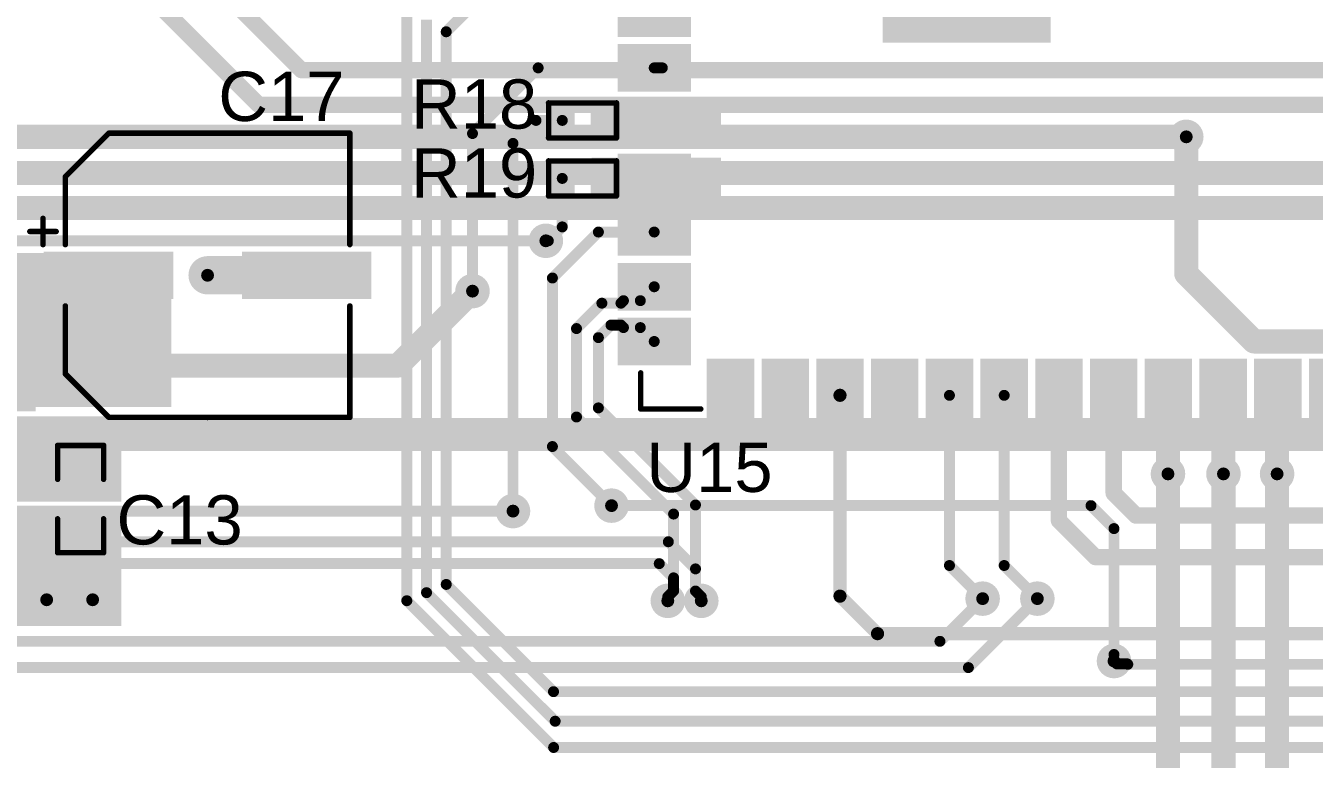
# Model space of a CAD drawing. Header units: millimetres. Extents: x -0.15 to 3.79, y -0.54 to 3.26.
# Drawn here: x 0.848 to 2.025, y 1.932 to 2.603 of the extents above; entities that cross this region are included whole.
import ezdxf

# ---------------------------------------------------------------- set-up
doc = ezdxf.new("R2010")
doc.units = ezdxf.units.MM
doc.header["$MEASUREMENT"] = 0
for name, color, linetype in [('BottomLayer', 5, 'Continuous'), ('BottomSolder', 6, 'Continuous'), ('TopLayer', 1, 'Continuous'), ('TopOverlay', 2, 'Continuous'), ('TopPaste', 8, 'Continuous'), ('TopSolder', 216, 'Continuous'), ('ViaHoleLayer', 16, 'Continuous')]:
    doc.layers.add(name, color=color, linetype=linetype)
doc.styles.add('Arial', font='', dxfattribs={"height": 0.2})
doc.styles.get('Arial').set_extended_font_data('Arial')

# ---------------------------------------------------------------- blocks, each defined once
blk = doc.blocks.new('UCD1A101MCL1GS_8')
at = {"layer": 'TopLayer'}
for points in [[(-0.1457, 0.0177), (-0.0354, 0.0177), (-0.0354, -0.0177), (-0.1457, -0.0177)], [(0.0354, 0.0177), (0.1457, 0.0177), (0.1457, -0.0177), (0.0354, -0.0177)]]:
    blk.add_hatch(color=1, dxfattribs=at).paths.add_polyline_path(points)
at = {"layer": 'TopPaste'}
for points in [[(-0.1457, 0.0177), (-0.0354, 0.0177), (-0.0354, -0.0177), (-0.1457, -0.0177)], [(0.0354, 0.0177), (0.1457, 0.0177), (0.1457, -0.0177), (0.0354, -0.0177)]]:
    blk.add_hatch(color=8, dxfattribs=at).paths.add_polyline_path(points)
at = {"layer": 'TopSolder'}
for points in [[(-0.1497, 0.0217), (-0.0314, 0.0217), (-0.0314, -0.0217), (-0.1497, -0.0217)], [(0.0314, 0.0217), (0.1497, 0.0217), (0.1497, -0.0217), (0.0314, -0.0217)]]:
    blk.add_hatch(color=216, dxfattribs=at).paths.add_polyline_path(points)
at = {"layer": 'TopOverlay', "const_width": 0.005}
for points in [[(-0.1299, 0.0901), (-0.0901, 0.1299)], [(-0.0901, 0.1299), (0, 0.1299)], [(0, 0.1299), (0.1299, 0.1299)], [(0.1299, 0.028), (0.1299, 0.1299)], [(-0.1299, 0.028), (-0.1299, 0.0901)], [(-0.1504, 0.028), (-0.1504, 0.052)], [(-0.1624, 0.04), (-0.1384, 0.04)], [(-0.1299, -0.0901), (-0.1299, -0.028)], [(0.1299, -0.1299), (0.1299, -0.028)], [(-0.1299, -0.0901), (-0.0901, -0.1299)], [(-0.0901, -0.1299), (0, -0.1299)], [(0, -0.1299), (0.1299, -0.1299)]]:
    blk.add_lwpolyline(points, dxfattribs=at)
at = {"layer": 'TopOverlay', "const_width": 0.0025}
for points in [[(-0.0913, 0.1299, 1), (-0.0888, 0.1299, 1)], [(-0.0913, 0.1299, 1), (-0.0888, 0.1299, 1)], [(-0.0013, 0.1299, 1), (0.0013, 0.1299, 1)], [(-0.0013, 0.1299, 1), (0.0013, 0.1299, 1)], [(0.1287, 0.1299, 1), (0.1312, 0.1299, 1)], [(0.1287, 0.1299, 1), (0.1312, 0.1299, 1)], [(-0.1312, 0.0901, 1), (-0.1287, 0.0901, 1)], [(-0.1312, 0.0901, 1), (-0.1287, 0.0901, 1)], [(-0.1516, 0.052, 1), (-0.1491, 0.052, 1)], [(-0.1636, 0.04, 1), (-0.1611, 0.04, 1)], [(-0.1396, 0.04, 1), (-0.1371, 0.04, 1)], [(-0.1516, 0.028, 1), (-0.1491, 0.028, 1)], [(-0.1312, 0.028, 1), (-0.1287, 0.028, 1)], [(0.1287, 0.028, 1), (0.1312, 0.028, 1)], [(-0.1312, -0.028, 1), (-0.1287, -0.028, 1)], [(0.1287, -0.028, 1), (0.1312, -0.028, 1)], [(-0.1312, -0.0901, 1), (-0.1287, -0.0901, 1)], [(-0.1312, -0.0901, 1), (-0.1287, -0.0901, 1)], [(-0.0913, -0.1299, 1), (-0.0888, -0.1299, 1)], [(-0.0913, -0.1299, 1), (-0.0888, -0.1299, 1)], [(-0.0013, -0.1299, 1), (0.0013, -0.1299, 1)], [(-0.0013, -0.1299, 1), (0.0013, -0.1299, 1)], [(0.1287, -0.1299, 1), (0.1312, -0.1299, 1)], [(0.1287, -0.1299, 1), (0.1312, -0.1299, 1)]]:
    blk.add_lwpolyline(points, format="xyb", close=True, dxfattribs=at)
blk = doc.blocks.new('C___0603_30')
at = {"layer": 'TopLayer'}
for points in [[(-0.015, 0.0175), (-0.015, -0.0175), (-0.045, -0.0175), (-0.045, 0.0175)], [(0.045, 0.0175), (0.045, -0.0175), (0.015, -0.0175), (0.015, 0.0175)]]:
    blk.add_hatch(color=1, dxfattribs=at).paths.add_polyline_path(points)
at = {"layer": 'TopPaste'}
for points in [[(-0.015, 0.0175), (-0.015, -0.0175), (-0.045, -0.0175), (-0.045, 0.0175)], [(0.045, 0.0175), (0.045, -0.0175), (0.015, -0.0175), (0.015, 0.0175)]]:
    blk.add_hatch(color=8, dxfattribs=at).paths.add_polyline_path(points)
at = {"layer": 'TopSolder'}
for points in [[(-0.0126, 0.0199), (-0.0126, -0.0199), (-0.0474, -0.0199), (-0.0474, 0.0199)], [(0.0474, 0.0199), (0.0474, -0.0199), (0.0126, -0.0199), (0.0126, 0.0199)]]:
    blk.add_hatch(color=216, dxfattribs=at).paths.add_polyline_path(points)
at = {"layer": 'TopOverlay', "const_width": 0.005}
for points in [[(-0.018, 0.021), (-0.049, 0.021)], [(-0.049, -0.021), (-0.049, 0.021)], [(0.049, 0.021), (0.018, 0.021)], [(0.049, -0.021), (0.049, 0.021)], [(-0.018, -0.021), (-0.049, -0.021)], [(0.049, -0.021), (0.018, -0.021)]]:
    blk.add_lwpolyline(points, dxfattribs=at)
at = {"layer": 'TopOverlay', "const_width": 0.0025}
for points in [[(-0.0503, 0.021, 1), (-0.0478, 0.021, 1)], [(-0.0503, 0.021, 1), (-0.0478, 0.021, 1)], [(-0.0192, 0.021, 1), (-0.0168, 0.021, 1)], [(0.0168, 0.021, 1), (0.0192, 0.021, 1)], [(0.0478, 0.021, 1), (0.0503, 0.021, 1)], [(0.0478, 0.021, 1), (0.0503, 0.021, 1)], [(-0.0503, -0.021, 1), (-0.0478, -0.021, 1)], [(-0.0503, -0.021, 1), (-0.0478, -0.021, 1)], [(-0.0192, -0.021, 1), (-0.0168, -0.021, 1)], [(0.0168, -0.021, 1), (0.0192, -0.021, 1)], [(0.0478, -0.021, 1), (0.0503, -0.021, 1)], [(0.0478, -0.021, 1), (0.0503, -0.021, 1)]]:
    blk.add_lwpolyline(points, format="xyb", close=True, dxfattribs=at)
blk = doc.blocks.new('41_SMD_M______37')
at = {"layer": 'TopLayer'}
for points in [[(-0.1319, 0.1224), (0.0138, 0.1224), (0.0138, -0.0232), (-0.1319, -0.0232)], [(-0.374, 0.0173), (-0.315, 0.0173), (-0.315, -0.0181), (-0.374, -0.0181)], [(-0.374, -0.0327), (-0.315, -0.0327), (-0.315, -0.0681), (-0.374, -0.0681)], [(-0.374, -0.0827), (-0.315, -0.0827), (-0.315, -0.1181), (-0.374, -0.1181)], [(-0.374, -0.1327), (-0.315, -0.1327), (-0.315, -0.1681), (-0.374, -0.1681)], [(-0.374, -0.1827), (-0.315, -0.1827), (-0.315, -0.2181), (-0.374, -0.2181)], [(-0.374, -0.2327), (-0.315, -0.2327), (-0.315, -0.2681), (-0.374, -0.2681)], [(-0.374, -0.2827), (-0.315, -0.2827), (-0.315, -0.3181), (-0.374, -0.3181)], [(-0.2925, -0.3791), (-0.2925, -0.3201), (-0.2571, -0.3201), (-0.2571, -0.3791)], [(-0.2425, -0.3791), (-0.2425, -0.3201), (-0.2071, -0.3201), (-0.2071, -0.3791)], [(-0.1925, -0.3791), (-0.1925, -0.3201), (-0.1571, -0.3201), (-0.1571, -0.3791)], [(-0.1425, -0.3791), (-0.1425, -0.3201), (-0.1071, -0.3201), (-0.1071, -0.3791)], [(-0.0925, -0.3791), (-0.0925, -0.3201), (-0.0571, -0.3201), (-0.0571, -0.3791)], [(-0.0425, -0.3791), (-0.0425, -0.3201), (-0.0071, -0.3201), (-0.0071, -0.3791)], [(0.0075, -0.3791), (0.0075, -0.3201), (0.0429, -0.3201), (0.0429, -0.3791)], [(0.0575, -0.3791), (0.0575, -0.3201), (0.0929, -0.3201), (0.0929, -0.3791)], [(0.1075, -0.3791), (0.1075, -0.3201), (0.1429, -0.3201), (0.1429, -0.3791)], [(0.1575, -0.3791), (0.1575, -0.3201), (0.1929, -0.3201), (0.1929, -0.3791)], [(0.2075, -0.3791), (0.2075, -0.3201), (0.2429, -0.3201), (0.2429, -0.3791)], [(0.2575, -0.3791), (0.2575, -0.3201), (0.2929, -0.3201), (0.2929, -0.3791)]]:
    blk.add_hatch(color=1, dxfattribs=at).paths.add_polyline_path(points)
at = {"layer": 'TopPaste'}
for points in [[(-0.1319, 0.1224), (0.0138, 0.1224), (0.0138, -0.0232), (-0.1319, -0.0232)], [(-0.374, 0.0173), (-0.315, 0.0173), (-0.315, -0.0181), (-0.374, -0.0181)], [(-0.374, -0.0327), (-0.315, -0.0327), (-0.315, -0.0681), (-0.374, -0.0681)], [(-0.374, -0.0827), (-0.315, -0.0827), (-0.315, -0.1181), (-0.374, -0.1181)], [(-0.374, -0.1327), (-0.315, -0.1327), (-0.315, -0.1681), (-0.374, -0.1681)], [(-0.374, -0.1827), (-0.315, -0.1827), (-0.315, -0.2181), (-0.374, -0.2181)], [(-0.374, -0.2327), (-0.315, -0.2327), (-0.315, -0.2681), (-0.374, -0.2681)], [(-0.374, -0.2827), (-0.315, -0.2827), (-0.315, -0.3181), (-0.374, -0.3181)], [(-0.2925, -0.3791), (-0.2925, -0.3201), (-0.2571, -0.3201), (-0.2571, -0.3791)], [(-0.2425, -0.3791), (-0.2425, -0.3201), (-0.2071, -0.3201), (-0.2071, -0.3791)], [(-0.1925, -0.3791), (-0.1925, -0.3201), (-0.1571, -0.3201), (-0.1571, -0.3791)], [(-0.1425, -0.3791), (-0.1425, -0.3201), (-0.1071, -0.3201), (-0.1071, -0.3791)], [(-0.0925, -0.3791), (-0.0925, -0.3201), (-0.0571, -0.3201), (-0.0571, -0.3791)], [(-0.0425, -0.3791), (-0.0425, -0.3201), (-0.0071, -0.3201), (-0.0071, -0.3791)], [(0.0075, -0.3791), (0.0075, -0.3201), (0.0429, -0.3201), (0.0429, -0.3791)], [(0.0575, -0.3791), (0.0575, -0.3201), (0.0929, -0.3201), (0.0929, -0.3791)], [(0.1075, -0.3791), (0.1075, -0.3201), (0.1429, -0.3201), (0.1429, -0.3791)], [(0.1575, -0.3791), (0.1575, -0.3201), (0.1929, -0.3201), (0.1929, -0.3791)], [(0.2075, -0.3791), (0.2075, -0.3201), (0.2429, -0.3201), (0.2429, -0.3791)], [(0.2575, -0.3791), (0.2575, -0.3201), (0.2929, -0.3201), (0.2929, -0.3791)]]:
    blk.add_hatch(color=8, dxfattribs=at).paths.add_polyline_path(points)
at = {"layer": 'TopSolder'}
for points in [[(-0.1359, 0.1264), (0.0178, 0.1264), (0.0178, -0.0272), (-0.1359, -0.0272)], [(-0.378, 0.0213), (-0.311, 0.0213), (-0.311, -0.0221), (-0.378, -0.0221)], [(-0.378, -0.0287), (-0.311, -0.0287), (-0.311, -0.0721), (-0.378, -0.0721)], [(-0.378, -0.0787), (-0.311, -0.0787), (-0.311, -0.1221), (-0.378, -0.1221)], [(-0.378, -0.1287), (-0.311, -0.1287), (-0.311, -0.1721), (-0.378, -0.1721)], [(-0.378, -0.1787), (-0.311, -0.1787), (-0.311, -0.2221), (-0.378, -0.2221)], [(-0.378, -0.2287), (-0.311, -0.2287), (-0.311, -0.2721), (-0.378, -0.2721)], [(-0.378, -0.2787), (-0.311, -0.2787), (-0.311, -0.3221), (-0.378, -0.3221)], [(-0.2965, -0.3831), (-0.2965, -0.3161), (-0.2531, -0.3161), (-0.2531, -0.3831)], [(-0.2465, -0.3831), (-0.2465, -0.3161), (-0.2031, -0.3161), (-0.2031, -0.3831)], [(-0.1965, -0.3831), (-0.1965, -0.3161), (-0.1531, -0.3161), (-0.1531, -0.3831)], [(-0.1465, -0.3831), (-0.1465, -0.3161), (-0.1031, -0.3161), (-0.1031, -0.3831)], [(-0.0965, -0.3831), (-0.0965, -0.3161), (-0.0531, -0.3161), (-0.0531, -0.3831)], [(-0.0465, -0.3831), (-0.0465, -0.3161), (-0.0031, -0.3161), (-0.0031, -0.3831)], [(0.0035, -0.3831), (0.0035, -0.3161), (0.0469, -0.3161), (0.0469, -0.3831)], [(0.0535, -0.3831), (0.0535, -0.3161), (0.0969, -0.3161), (0.0969, -0.3831)], [(0.1035, -0.3831), (0.1035, -0.3161), (0.1469, -0.3161), (0.1469, -0.3831)], [(0.1535, -0.3831), (0.1535, -0.3161), (0.1969, -0.3161), (0.1969, -0.3831)], [(0.2035, -0.3831), (0.2035, -0.3161), (0.2469, -0.3161), (0.2469, -0.3831)], [(0.2535, -0.3831), (0.2535, -0.3161), (0.2969, -0.3161), (0.2969, -0.3831)]]:
    blk.add_hatch(color=216, dxfattribs=at).paths.add_polyline_path(points)
at = {"layer": 'TopOverlay', "const_width": 0.005}
for points in [[(-0.3568, -0.3611), (-0.3568, -0.3291)], [(-0.3568, -0.3621), (-0.3019, -0.3621)]]:
    blk.add_lwpolyline(points, dxfattribs=at)
at = {"layer": 'TopOverlay', "const_width": 0.0025}
for points in [[(-0.3581, -0.3291, 1), (-0.3556, -0.3291, 1)], [(-0.3581, -0.3611, 1), (-0.3556, -0.3611, 1)], [(-0.3581, -0.3621, 1), (-0.3556, -0.3621, 1)], [(-0.3032, -0.3621, 1), (-0.3007, -0.3621, 1)]]:
    blk.add_lwpolyline(points, format="xyb", close=True, dxfattribs=at)
blk = doc.blocks.new('SOT_89_3_56')
at = {"layer": 'TopLayer'}
for points in [[(-0.0381, 0.1042), (0.0381, 0.1042), (0.0381, -0.0151), (-0.0381, -0.0151)], [(-0.0705, -0.0105), (-0.0476, -0.0105), (-0.0476, -0.0786), (-0.0705, -0.0786)], [(-0.0114, -0.0105), (0.0114, -0.0105), (0.0114, -0.0786), (-0.0114, -0.0786)], [(0.0476, -0.0105), (0.0705, -0.0105), (0.0705, -0.0786), (0.0476, -0.0786)]]:
    blk.add_hatch(color=1, dxfattribs=at).paths.add_polyline_path(points)
at = {"layer": 'TopPaste'}
for points in [[(-0.0381, 0.1042), (0.0381, 0.1042), (0.0381, -0.0151), (-0.0381, -0.0151)], [(-0.0705, -0.0105), (-0.0476, -0.0105), (-0.0476, -0.0786), (-0.0705, -0.0786)], [(-0.0114, -0.0105), (0.0114, -0.0105), (0.0114, -0.0786), (-0.0114, -0.0786)], [(0.0476, -0.0105), (0.0705, -0.0105), (0.0705, -0.0786), (0.0476, -0.0786)]]:
    blk.add_hatch(color=8, dxfattribs=at).paths.add_polyline_path(points)
at = {"layer": 'TopSolder'}
for points in [[(-0.0421, 0.1082), (0.0421, 0.1082), (0.0421, -0.0191), (-0.0421, -0.0191)], [(-0.0745, -0.0065), (-0.0436, -0.0065), (-0.0436, -0.0826), (-0.0745, -0.0826)], [(-0.0154, -0.0065), (0.0154, -0.0065), (0.0154, -0.0826), (-0.0154, -0.0826)], [(0.0436, -0.0065), (0.0745, -0.0065), (0.0745, -0.0826), (0.0436, -0.0826)]]:
    blk.add_hatch(color=216, dxfattribs=at).paths.add_polyline_path(points)
at = {"layer": 'TopOverlay', "const_width": 0.005}
for points in [[(-0.091, 0.068), (-0.091, -0.035)], [(-0.091, 0.068), (-0.044, 0.068)], [(0.044, 0.068), (0.091, 0.068)], [(0.091, 0.068), (0.091, -0.035)], [(-0.082, -0.04), (-0.082, -0.05)], [(-0.082, -0.04), (-0.077, -0.045)], [(-0.077, -0.045), (-0.082, -0.05)]]:
    blk.add_lwpolyline(points, dxfattribs=at)
at = {"layer": 'TopOverlay', "const_width": 0.0025}
for points in [[(-0.0923, 0.068, 1), (-0.0898, 0.068, 1)], [(-0.0923, 0.068, 1), (-0.0898, 0.068, 1)], [(-0.0453, 0.068, 1), (-0.0428, 0.068, 1)], [(0.0428, 0.068, 1), (0.0453, 0.068, 1)], [(0.0898, 0.068, 1), (0.0923, 0.068, 1)], [(0.0898, 0.068, 1), (0.0923, 0.068, 1)], [(-0.0923, -0.035, 1), (-0.0898, -0.035, 1)], [(0.0898, -0.035, 1), (0.0923, -0.035, 1)], [(-0.0833, -0.04, 1), (-0.0808, -0.04, 1)], [(-0.0833, -0.04, 1), (-0.0808, -0.04, 1)], [(-0.0783, -0.045, 1), (-0.0758, -0.045, 1)], [(-0.0783, -0.045, 1), (-0.0758, -0.045, 1)], [(-0.0833, -0.05, 1), (-0.0808, -0.05, 1)], [(-0.0833, -0.05, 1), (-0.0808, -0.05, 1)]]:
    blk.add_lwpolyline(points, format="xyb", close=True, dxfattribs=at)
blk = doc.blocks.new('R___0402_78')
at = {"layer": 'TopLayer'}
for points in [[(-0.0275, -0.0125), (-0.0275, 0.0125), (-0.0095, 0.0125), (-0.0095, -0.0125)], [(0.0095, -0.0125), (0.0095, 0.0125), (0.0275, 0.0125), (0.0275, -0.0125)]]:
    blk.add_hatch(color=1, dxfattribs=at).paths.add_polyline_path(points)
at = {"layer": 'TopPaste'}
for points in [[(-0.0275, -0.0125), (-0.0275, 0.0125), (-0.0095, 0.0125), (-0.0095, -0.0125)], [(0.0095, -0.0125), (0.0095, 0.0125), (0.0275, 0.0125), (0.0275, -0.0125)]]:
    blk.add_hatch(color=8, dxfattribs=at).paths.add_polyline_path(points)
at = {"layer": 'TopSolder'}
for points in [[(-0.0297, -0.0147), (-0.0297, 0.0147), (-0.0073, 0.0147), (-0.0073, -0.0147)], [(0.0073, -0.0147), (0.0073, 0.0147), (0.0297, 0.0147), (0.0297, -0.0147)]]:
    blk.add_hatch(color=216, dxfattribs=at).paths.add_polyline_path(points)
at = {"layer": 'TopOverlay'}
for points, const_width in [([(-0.031, 0.016), (-0.031, -0.016)], 0.005), ([(0.031, 0.016), (-0.031, 0.016)], 0.005), ([(0.031, 0.016), (0.031, -0.016)], 0.005), ([(0.031, -0.016), (-0.031, -0.016)], 0.005), ([(0.032, -0.017), (-0.032, -0.017)], 0.000127)]:
    blk.add_lwpolyline(points, dxfattribs=dict(at, const_width=const_width))
for points, const_width in [([(-0.0323, 0.016, 1), (-0.0297, 0.016, 1)], 0.0025), ([(-0.0323, 0.016, 1), (-0.0297, 0.016, 1)], 0.0025), ([(0.0297, 0.016, 1), (0.0323, 0.016, 1)], 0.0025), ([(0.0297, 0.016, 1), (0.0323, 0.016, 1)], 0.0025), ([(-0.0323, -0.016, 1), (-0.0297, -0.016, 1)], 0.0025), ([(-0.0323, -0.016, 1), (-0.0297, -0.016, 1)], 0.0025), ([(-0.032, -0.017, 1), (-0.032, -0.017, 1)], 0.0000635), ([(0.0297, -0.016, 1), (0.0323, -0.016, 1)], 0.0025), ([(0.0297, -0.016, 1), (0.0323, -0.016, 1)], 0.0025), ([(0.032, -0.017, 1), (0.032, -0.017, 1)], 0.0000635)]:
    blk.add_lwpolyline(points, format="xyb", close=True, dxfattribs=dict(at, const_width=const_width))
blk = doc.blocks.new('R___0402_79')
at = {"layer": 'TopLayer'}
for points in [[(-0.0275, -0.0125), (-0.0275, 0.0125), (-0.0095, 0.0125), (-0.0095, -0.0125)], [(0.0095, -0.0125), (0.0095, 0.0125), (0.0275, 0.0125), (0.0275, -0.0125)]]:
    blk.add_hatch(color=1, dxfattribs=at).paths.add_polyline_path(points)
at = {"layer": 'TopPaste'}
for points in [[(-0.0275, -0.0125), (-0.0275, 0.0125), (-0.0095, 0.0125), (-0.0095, -0.0125)], [(0.0095, -0.0125), (0.0095, 0.0125), (0.0275, 0.0125), (0.0275, -0.0125)]]:
    blk.add_hatch(color=8, dxfattribs=at).paths.add_polyline_path(points)
at = {"layer": 'TopSolder'}
for points in [[(-0.0297, -0.0147), (-0.0297, 0.0147), (-0.0073, 0.0147), (-0.0073, -0.0147)], [(0.0073, -0.0147), (0.0073, 0.0147), (0.0297, 0.0147), (0.0297, -0.0147)]]:
    blk.add_hatch(color=216, dxfattribs=at).paths.add_polyline_path(points)
at = {"layer": 'TopOverlay'}
for points, const_width in [([(-0.031, 0.016), (-0.031, -0.016)], 0.005), ([(0.031, 0.016), (-0.031, 0.016)], 0.005), ([(0.031, 0.016), (0.031, -0.016)], 0.005), ([(0.031, -0.016), (-0.031, -0.016)], 0.005), ([(0.032, -0.017), (-0.032, -0.017)], 0.000127)]:
    blk.add_lwpolyline(points, dxfattribs=dict(at, const_width=const_width))
for points, const_width in [([(-0.0323, 0.016, 1), (-0.0297, 0.016, 1)], 0.0025), ([(-0.0323, 0.016, 1), (-0.0297, 0.016, 1)], 0.0025), ([(0.0297, 0.016, 1), (0.0323, 0.016, 1)], 0.0025), ([(0.0297, 0.016, 1), (0.0323, 0.016, 1)], 0.0025), ([(-0.0323, -0.016, 1), (-0.0297, -0.016, 1)], 0.0025), ([(-0.0323, -0.016, 1), (-0.0297, -0.016, 1)], 0.0025), ([(-0.032, -0.017, 1), (-0.032, -0.017, 1)], 0.0000635), ([(0.0297, -0.016, 1), (0.0323, -0.016, 1)], 0.0025), ([(0.0297, -0.016, 1), (0.0323, -0.016, 1)], 0.0025), ([(0.032, -0.017, 1), (0.032, -0.017, 1)], 0.0000635)]:
    blk.add_lwpolyline(points, format="xyb", close=True, dxfattribs=dict(at, const_width=const_width))

msp = doc.modelspace()

# ---------------------------------------------------------------- hatches: boundary and pattern name
at = {"layer": 'BottomLayer'}
h = msp.add_hatch(color=5, dxfattribs=at)
edge = h.paths.add_edge_path()
edge.add_arc((1.908, 2.501), 0.0118, 0, 360)
h = msp.add_hatch(color=5, dxfattribs=at)
edge = h.paths.add_edge_path()
edge.add_arc((1.323, 2.406), 0.0118, 0, 360)
h = msp.add_hatch(color=5, dxfattribs=at)
edge = h.paths.add_edge_path()
edge.add_arc((1.014, 2.3745), 0.0118, 0, 360)
h = msp.add_hatch(color=5, dxfattribs=at)
edge = h.paths.add_edge_path()
edge.add_arc((1.256, 2.36), 0.0118, 0, 360)
h = msp.add_hatch(color=5, dxfattribs=at)
edge = h.paths.add_edge_path()
edge.add_arc((1.8913, 2.193), 0.0118, 0, 360)
h = msp.add_hatch(color=5, dxfattribs=at)
edge = h.paths.add_edge_path()
edge.add_arc((1.942, 2.193), 0.0118, 0, 360)
h = msp.add_hatch(color=5, dxfattribs=at)
edge = h.paths.add_edge_path()
edge.add_arc((1.991, 2.193), 0.0118, 0, 360)
h = msp.add_hatch(color=5, dxfattribs=at)
edge = h.paths.add_edge_path()
edge.add_arc((1.293, 2.159), 0.0118, 0, 360)
h = msp.add_hatch(color=5, dxfattribs=at)
edge = h.paths.add_edge_path()
edge.add_arc((1.383, 2.164), 0.0118, 0, 360)
h = msp.add_hatch(color=5, dxfattribs=at)
edge = h.paths.add_edge_path()
edge.add_arc((0.867, 2.078), 0.0118, 0, 360)
h = msp.add_hatch(color=5, dxfattribs=at)
edge = h.paths.add_edge_path()
edge.add_arc((0.909, 2.078), 0.0118, 0, 360)
h = msp.add_hatch(color=5, dxfattribs=at)
edge = h.paths.add_edge_path()
edge.add_arc((1.4344, 2.077), 0.0118, 0, 360)
h = msp.add_hatch(color=5, dxfattribs=at)
edge = h.paths.add_edge_path()
edge.add_arc((1.465, 2.077), 0.0118, 0, 360)
h = msp.add_hatch(color=5, dxfattribs=at)
edge = h.paths.add_edge_path()
edge.add_arc((1.722, 2.079), 0.0118, 0, 360)
h = msp.add_hatch(color=5, dxfattribs=at)
edge = h.paths.add_edge_path()
edge.add_arc((1.772, 2.079), 0.0118, 0, 360)
h = msp.add_hatch(color=5, dxfattribs=at)
edge = h.paths.add_edge_path()
edge.add_arc((1.842, 2.022), 0.0118, 0, 360)
at = {"layer": 'BottomSolder'}
h = msp.add_hatch(color=6, dxfattribs=at)
edge = h.paths.add_edge_path()
edge.add_arc((1.908, 2.501), 0.0158, 0, 360)
h = msp.add_hatch(color=6, dxfattribs=at)
edge = h.paths.add_edge_path()
edge.add_arc((1.323, 2.406), 0.0158, 0, 360)
h = msp.add_hatch(color=6, dxfattribs=at)
edge = h.paths.add_edge_path()
edge.add_arc((1.014, 2.3745), 0.0158, 0, 360)
h = msp.add_hatch(color=6, dxfattribs=at)
edge = h.paths.add_edge_path()
edge.add_arc((1.256, 2.36), 0.0158, 0, 360)
h = msp.add_hatch(color=6, dxfattribs=at)
edge = h.paths.add_edge_path()
edge.add_arc((1.8913, 2.193), 0.0158, 0, 360)
h = msp.add_hatch(color=6, dxfattribs=at)
edge = h.paths.add_edge_path()
edge.add_arc((1.942, 2.193), 0.0158, 0, 360)
h = msp.add_hatch(color=6, dxfattribs=at)
edge = h.paths.add_edge_path()
edge.add_arc((1.991, 2.193), 0.0158, 0, 360)
h = msp.add_hatch(color=6, dxfattribs=at)
edge = h.paths.add_edge_path()
edge.add_arc((1.383, 2.164), 0.0158, 0, 360)
h = msp.add_hatch(color=6, dxfattribs=at)
edge = h.paths.add_edge_path()
edge.add_arc((1.293, 2.159), 0.0158, 0, 360)
h = msp.add_hatch(color=6, dxfattribs=at)
edge = h.paths.add_edge_path()
edge.add_arc((0.867, 2.078), 0.0158, 0, 360)
h = msp.add_hatch(color=6, dxfattribs=at)
edge = h.paths.add_edge_path()
edge.add_arc((0.909, 2.078), 0.0158, 0, 360)
h = msp.add_hatch(color=6, dxfattribs=at)
edge = h.paths.add_edge_path()
edge.add_arc((1.4344, 2.077), 0.0158, 0, 360)
h = msp.add_hatch(color=6, dxfattribs=at)
edge = h.paths.add_edge_path()
edge.add_arc((1.465, 2.077), 0.0158, 0, 360)
h = msp.add_hatch(color=6, dxfattribs=at)
edge = h.paths.add_edge_path()
edge.add_arc((1.722, 2.079), 0.0158, 0, 360)
h = msp.add_hatch(color=6, dxfattribs=at)
edge = h.paths.add_edge_path()
edge.add_arc((1.772, 2.079), 0.0158, 0, 360)
h = msp.add_hatch(color=6, dxfattribs=at)
edge = h.paths.add_edge_path()
edge.add_arc((1.842, 2.022), 0.0158, 0, 360)
at = {"layer": 'TopLayer'}
for points in [[(1.365, 2.496), (1.483, 2.496), (1.483, 2.532), (1.365, 2.532)], [(1.365, 2.446), (1.483, 2.446), (1.483, 2.482), (1.365, 2.482)], [(0.784, 2.254), (0.981, 2.254), (0.981, 2.395), (0.784, 2.395)], [(0.665, 2.1675), (0.9353, 2.1675), (0.9353, 2.2455), (0.665, 2.2455)], [(0.7621, 2.054), (0.9353, 2.054), (0.9353, 2.159), (0.7621, 2.159)]]:
    msp.add_hatch(color=1, dxfattribs=at).paths.add_polyline_path(points)
h = msp.add_hatch(color=1, dxfattribs=at)
edge = h.paths.add_edge_path()
edge.add_arc((1.908, 2.501), 0.0118, 0, 360)
h = msp.add_hatch(color=1, dxfattribs=at)
edge = h.paths.add_edge_path()
edge.add_arc((1.323, 2.406), 0.0118, 0, 360)
h = msp.add_hatch(color=1, dxfattribs=at)
edge = h.paths.add_edge_path()
edge.add_arc((1.014, 2.3745), 0.0118, 0, 360)
h = msp.add_hatch(color=1, dxfattribs=at)
edge = h.paths.add_edge_path()
edge.add_arc((1.256, 2.36), 0.0118, 0, 360)
h = msp.add_hatch(color=1, dxfattribs=at)
edge = h.paths.add_edge_path()
edge.add_arc((1.8913, 2.193), 0.0118, 0, 360)
h = msp.add_hatch(color=1, dxfattribs=at)
edge = h.paths.add_edge_path()
edge.add_arc((1.942, 2.193), 0.0118, 0, 360)
h = msp.add_hatch(color=1, dxfattribs=at)
edge = h.paths.add_edge_path()
edge.add_arc((1.991, 2.193), 0.0118, 0, 360)
h = msp.add_hatch(color=1, dxfattribs=at)
edge = h.paths.add_edge_path()
edge.add_arc((1.293, 2.159), 0.0118, 0, 360)
h = msp.add_hatch(color=1, dxfattribs=at)
edge = h.paths.add_edge_path()
edge.add_arc((1.383, 2.164), 0.0118, 0, 360)
h = msp.add_hatch(color=1, dxfattribs=at)
edge = h.paths.add_edge_path()
edge.add_arc((0.867, 2.078), 0.0118, 0, 360)
h = msp.add_hatch(color=1, dxfattribs=at)
edge = h.paths.add_edge_path()
edge.add_arc((0.909, 2.078), 0.0118, 0, 360)
h = msp.add_hatch(color=1, dxfattribs=at)
edge = h.paths.add_edge_path()
edge.add_arc((1.4344, 2.077), 0.0118, 0, 360)
h = msp.add_hatch(color=1, dxfattribs=at)
edge = h.paths.add_edge_path()
edge.add_arc((1.465, 2.077), 0.0118, 0, 360)
h = msp.add_hatch(color=1, dxfattribs=at)
edge = h.paths.add_edge_path()
edge.add_arc((1.722, 2.079), 0.0118, 0, 360)
h = msp.add_hatch(color=1, dxfattribs=at)
edge = h.paths.add_edge_path()
edge.add_arc((1.772, 2.079), 0.0118, 0, 360)
h = msp.add_hatch(color=1, dxfattribs=at)
edge = h.paths.add_edge_path()
edge.add_arc((1.842, 2.022), 0.0118, 0, 360)
at = {"layer": 'TopSolder'}
h = msp.add_hatch(color=216, dxfattribs=at)
edge = h.paths.add_edge_path()
edge.add_arc((1.908, 2.501), 0.0158, 0, 360)
h = msp.add_hatch(color=216, dxfattribs=at)
edge = h.paths.add_edge_path()
edge.add_arc((1.323, 2.406), 0.0158, 0, 360)
h = msp.add_hatch(color=216, dxfattribs=at)
edge = h.paths.add_edge_path()
edge.add_arc((1.014, 2.3745), 0.0158, 0, 360)
h = msp.add_hatch(color=216, dxfattribs=at)
edge = h.paths.add_edge_path()
edge.add_arc((1.256, 2.36), 0.0158, 0, 360)
h = msp.add_hatch(color=216, dxfattribs=at)
edge = h.paths.add_edge_path()
edge.add_arc((1.8913, 2.193), 0.0158, 0, 360)
h = msp.add_hatch(color=216, dxfattribs=at)
edge = h.paths.add_edge_path()
edge.add_arc((1.942, 2.193), 0.0158, 0, 360)
h = msp.add_hatch(color=216, dxfattribs=at)
edge = h.paths.add_edge_path()
edge.add_arc((1.991, 2.193), 0.0158, 0, 360)
h = msp.add_hatch(color=216, dxfattribs=at)
edge = h.paths.add_edge_path()
edge.add_arc((1.383, 2.164), 0.0158, 0, 360)
h = msp.add_hatch(color=216, dxfattribs=at)
edge = h.paths.add_edge_path()
edge.add_arc((1.293, 2.159), 0.0158, 0, 360)
h = msp.add_hatch(color=216, dxfattribs=at)
edge = h.paths.add_edge_path()
edge.add_arc((0.867, 2.078), 0.0158, 0, 360)
h = msp.add_hatch(color=216, dxfattribs=at)
edge = h.paths.add_edge_path()
edge.add_arc((0.909, 2.078), 0.0158, 0, 360)
h = msp.add_hatch(color=216, dxfattribs=at)
edge = h.paths.add_edge_path()
edge.add_arc((1.4344, 2.077), 0.0158, 0, 360)
h = msp.add_hatch(color=216, dxfattribs=at)
edge = h.paths.add_edge_path()
edge.add_arc((1.465, 2.077), 0.0158, 0, 360)
h = msp.add_hatch(color=216, dxfattribs=at)
edge = h.paths.add_edge_path()
edge.add_arc((1.722, 2.079), 0.0158, 0, 360)
h = msp.add_hatch(color=216, dxfattribs=at)
edge = h.paths.add_edge_path()
edge.add_arc((1.772, 2.079), 0.0158, 0, 360)
h = msp.add_hatch(color=216, dxfattribs=at)
edge = h.paths.add_edge_path()
edge.add_arc((1.842, 2.022), 0.0158, 0, 360)
at = {"layer": 'ViaHoleLayer'}
h = msp.add_hatch(color=16, dxfattribs=at)
edge = h.paths.add_edge_path()
edge.add_arc((1.908, 2.501), 0.00591, 0, 360)
h = msp.add_hatch(color=16, dxfattribs=at)
edge = h.paths.add_edge_path()
edge.add_arc((1.323, 2.406), 0.00591, 0, 360)
h = msp.add_hatch(color=16, dxfattribs=at)
edge = h.paths.add_edge_path()
edge.add_arc((1.014, 2.3745), 0.00591, 0, 360)
h = msp.add_hatch(color=16, dxfattribs=at)
edge = h.paths.add_edge_path()
edge.add_arc((1.256, 2.36), 0.00591, 0, 360)
h = msp.add_hatch(color=16, dxfattribs=at)
edge = h.paths.add_edge_path()
edge.add_arc((1.8913, 2.193), 0.00591, 0, 360)
h = msp.add_hatch(color=16, dxfattribs=at)
edge = h.paths.add_edge_path()
edge.add_arc((1.942, 2.193), 0.00591, 0, 360)
h = msp.add_hatch(color=16, dxfattribs=at)
edge = h.paths.add_edge_path()
edge.add_arc((1.991, 2.193), 0.00591, 0, 360)
h = msp.add_hatch(color=16, dxfattribs=at)
edge = h.paths.add_edge_path()
edge.add_arc((1.383, 2.164), 0.00591, 0, 360)
h = msp.add_hatch(color=16, dxfattribs=at)
edge = h.paths.add_edge_path()
edge.add_arc((1.293, 2.159), 0.00591, 0, 360)
h = msp.add_hatch(color=16, dxfattribs=at)
edge = h.paths.add_edge_path()
edge.add_arc((0.867, 2.078), 0.00591, 0, 360)
h = msp.add_hatch(color=16, dxfattribs=at)
edge = h.paths.add_edge_path()
edge.add_arc((0.909, 2.078), 0.00591, 0, 360)
h = msp.add_hatch(color=16, dxfattribs=at)
edge = h.paths.add_edge_path()
edge.add_arc((1.722, 2.079), 0.00591, 0, 360)
h = msp.add_hatch(color=16, dxfattribs=at)
edge = h.paths.add_edge_path()
edge.add_arc((1.772, 2.079), 0.00591, 0, 360)
h = msp.add_hatch(color=16, dxfattribs=at)
edge = h.paths.add_edge_path()
edge.add_arc((1.4344, 2.077), 0.00591, 0, 360)
h = msp.add_hatch(color=16, dxfattribs=at)
edge = h.paths.add_edge_path()
edge.add_arc((1.465, 2.077), 0.00591, 0, 360)
h = msp.add_hatch(color=16, dxfattribs=at)
edge = h.paths.add_edge_path()
edge.add_arc((1.842, 2.022), 0.00591, 0, 360)

# ---------------------------------------------------------------- linework, layer by layer
at = {"layer": 'BottomLayer'}
for points, const_width in [([(0.993, 2.6687), (1.0997, 2.562)], 0.015), ([(0.9436, 2.6474), (1.0607, 2.5303)], 0.015), ([(1.0997, 2.562), (2.06, 2.562)], 0.015), ([(1.0607, 2.5303), (2.0753, 2.5303)], 0.015), ([(0.772, 2.501), (1.908, 2.501)], 0.022), ([(0.755, 2.468), (2.1087, 2.468)], 0.022), ([(0.743, 2.436), (2.122, 2.436)], 0.022), ([(0.7319, 2.406), (1.323, 2.406)], 0.01), ([(1.188, 2.292), (1.256, 2.36)], 0.022), ([(0.791, 2.292), (1.188, 2.292)], 0.022), ([(0.645, 2.229), (2.4036, 2.229)], 0.03), ([(1.8913, 1.901), (1.8913, 2.193)], 0.022), ([(1.942, 1.871), (1.942, 2.193)], 0.022), ([(1.991, 1.846), (1.991, 2.193)], 0.022), ([(1.383, 2.164), (1.821, 2.164)], 0.01), ([(1.821, 2.164), (1.842, 2.143)], 0.01), ([(0.543, 2.159), (1.293, 2.159)], 0.01), ([(1.842, 2.028), (1.842, 2.143)], 0.01), ([(0.463, 2.131), (1.4349, 2.131)], 0.01), ([(1.4349, 2.131), (1.4597, 2.1062)], 0.01), ([(0.4713, 2.111), (1.4266, 2.111)], 0.01), ([(1.4266, 2.111), (1.4397, 2.098)], 0.01), ([(1.4597, 2.086), (1.4597, 2.1062)], 0.01), ([(1.4397, 2.086), (1.4397, 2.098)], 0.01), ([(1.683, 2.04), (1.722, 2.079)], 0.01), ([(1.709, 2.016), (1.772, 2.079)], 0.01), ([(0.599, 2.04), (1.683, 2.04)], 0.01), ([(0.565, 2.016), (1.709, 2.016)], 0.01)]:
    msp.add_lwpolyline(points, dxfattribs=dict(at, const_width=const_width))
for points, const_width in [([(1.096, 2.562, 1), (1.1035, 2.562, 1)], 0.0075), ([(1.096, 2.562, 1), (1.1035, 2.562, 1)], 0.0075), ([(1.0569, 2.5303, 1), (1.0644, 2.5303, 1)], 0.0075), ([(1.0569, 2.5303, 1), (1.0644, 2.5303, 1)], 0.0075), ([(1.9025, 2.501, 1), (1.9135, 2.501, 1)], 0.011), ([(1.3205, 2.406, 1), (1.3255, 2.406, 1)], 0.005), ([(1.2505, 2.36, 1), (1.2615, 2.36, 1)], 0.011), ([(1.1825, 2.292, 1), (1.1935, 2.292, 1)], 0.011), ([(1.1825, 2.292, 1), (1.1935, 2.292, 1)], 0.011), ([(1.8858, 2.193, 1), (1.8968, 2.193, 1)], 0.011), ([(1.9365, 2.193, 1), (1.9475, 2.193, 1)], 0.011), ([(1.9855, 2.193, 1), (1.9965, 2.193, 1)], 0.011), ([(1.3805, 2.164, 1), (1.3855, 2.164, 1)], 0.005), ([(1.8185, 2.164, 1), (1.8235, 2.164, 1)], 0.005), ([(1.8185, 2.164, 1), (1.8235, 2.164, 1)], 0.005), ([(1.2905, 2.159, 1), (1.2955, 2.159, 1)], 0.005), ([(1.8395, 2.143, 1), (1.8445, 2.143, 1)], 0.005), ([(1.8395, 2.143, 1), (1.8445, 2.143, 1)], 0.005), ([(1.4324, 2.131, 1), (1.4374, 2.131, 1)], 0.005), ([(1.4324, 2.131, 1), (1.4374, 2.131, 1)], 0.005), ([(1.4241, 2.111, 1), (1.4291, 2.111, 1)], 0.005), ([(1.4241, 2.111, 1), (1.4291, 2.111, 1)], 0.005), ([(1.4572, 2.1062, 1), (1.4622, 2.1062, 1)], 0.005), ([(1.4572, 2.1062, 1), (1.4622, 2.1062, 1)], 0.005), ([(1.4372, 2.098, 1), (1.4422, 2.098, 1)], 0.005), ([(1.4372, 2.098, 1), (1.4422, 2.098, 1)], 0.005), ([(1.4372, 2.086, 1), (1.4422, 2.086, 1)], 0.005), ([(1.4572, 2.086, 1), (1.4622, 2.086, 1)], 0.005), ([(1.7195, 2.079, 1), (1.7245, 2.079, 1)], 0.005), ([(1.7695, 2.079, 1), (1.7745, 2.079, 1)], 0.005), ([(1.6805, 2.04, 1), (1.6855, 2.04, 1)], 0.005), ([(1.6805, 2.04, 1), (1.6855, 2.04, 1)], 0.005), ([(1.8395, 2.028, 1), (1.8445, 2.028, 1)], 0.005), ([(1.7065, 2.016, 1), (1.7115, 2.016, 1)], 0.005), ([(1.7065, 2.016, 1), (1.7115, 2.016, 1)], 0.005)]:
    msp.add_lwpolyline(points, format="xyb", close=True, dxfattribs=dict(at, const_width=const_width))
at = {"layer": 'TopLayer'}
for points, const_width in [([(1.232, 2.597), (1.349, 2.714)], 0.01), ([(1.196, 2.0771), (1.196, 2.617)], 0.01), ([(1.214, 2.0845), (1.214, 2.608)], 0.01), ([(1.232, 2.092), (1.232, 2.597)], 0.01), ([(1.256, 2.504), (1.316, 2.564)], 0.01), ([(1.316, 2.564), (1.422, 2.564)], 0.01), ([(1.422, 2.564), (1.4294, 2.564)], 0.01), ([(1.293, 2.495), (1.314, 2.516)], 0.01), ([(1.314, 2.516), (1.338, 2.516)], 0.01), ([(1.256, 2.36), (1.256, 2.504)], 0.01), ([(1.908, 2.376), (1.908, 2.501)], 0.022), ([(1.293, 2.159), (1.293, 2.495)], 0.01), ([(1.338, 2.4187), (1.338, 2.463)], 0.01), ([(1.3253, 2.406), (1.338, 2.4187)], 0.01), ([(1.329, 2.372), (1.371, 2.414)], 0.01), ([(1.371, 2.414), (1.422, 2.414)], 0.01), ([(1.323, 2.406), (1.3253, 2.406)], 0.01), ([(1.014, 2.3745), (1.1046, 2.3745)], 0.035), ([(1.908, 2.376), (1.97, 2.314)], 0.022), ([(1.329, 2.218), (1.329, 2.372)], 0.01), ([(1.4093, 2.3513), (1.422, 2.364)], 0.01), ([(1.351, 2.3258), (1.3742, 2.349)], 0.01), ([(1.3742, 2.349), (1.3916, 2.349)], 0.01), ([(1.3916, 2.349), (1.3939, 2.3513)], 0.01), ([(1.3939, 2.3513), (1.4093, 2.3513)], 0.01), ([(1.351, 2.245), (1.351, 2.3258)], 0.01), ([(1.371, 2.3175), (1.3825, 2.329)], 0.01), ([(1.3825, 2.329), (1.3916, 2.329)], 0.01), ([(1.3916, 2.329), (1.3939, 2.3267)], 0.01), ([(1.3939, 2.3267), (1.4093, 2.3267)], 0.01), ([(1.4093, 2.3267), (1.422, 2.314)], 0.01), ([(1.371, 2.2533), (1.371, 2.3175)], 0.01), ([(1.97, 2.314), (2.111, 2.314)], 0.022), ([(1.7917, 2.1503), (1.7917, 2.2648)], 0.015), ([(1.8417, 2.1753), (1.8417, 2.2648)], 0.015), ([(1.8913, 2.2644), (1.8917, 2.2648)], 0.022), ([(1.8913, 2.193), (1.8913, 2.2644)], 0.022), ([(1.9417, 2.2648), (1.9419, 2.2646)], 0.022), ([(1.9419, 2.1931), (1.9419, 2.2646)], 0.022), ([(1.991, 2.193), (1.991, 2.2641)], 0.022), ([(1.5917, 2.0813), (1.5917, 2.2648)], 0.012), ([(1.6917, 2.1093), (1.6917, 2.2648)], 0.01), ([(1.7417, 2.1093), (1.7417, 2.2648)], 0.01), ([(1.351, 2.245), (1.4397, 2.1563)], 0.01), ([(1.371, 2.2533), (1.4597, 2.1646)], 0.01), ([(1.329, 2.218), (1.383, 2.164)], 0.01), ([(1.8417, 2.1753), (1.862, 2.155)], 0.015), ([(1.4597, 2.086), (1.4597, 2.1646)], 0.01), ([(1.4397, 2.086), (1.4397, 2.1563)], 0.01), ([(1.7917, 2.1503), (1.825, 2.117)], 0.015), ([(1.862, 2.155), (2.294, 2.155)], 0.015), ([(1.825, 2.117), (2.294, 2.117)], 0.015), ([(1.6917, 2.1093), (1.722, 2.079)], 0.01), ([(1.7417, 2.1093), (1.772, 2.079)], 0.01), ([(1.232, 2.092), (1.33, 1.994)], 0.01), ([(1.214, 2.0845), (1.3315, 1.967)], 0.01), ([(1.4344, 2.0807), (1.4397, 2.086)], 0.01), ([(1.4344, 2.077), (1.4344, 2.0807)], 0.01), ([(1.4597, 2.086), (1.465, 2.0807)], 0.01), ([(1.465, 2.077), (1.465, 2.0807)], 0.01), ([(1.5917, 2.0813), (1.626, 2.047)], 0.012), ([(1.196, 2.0771), (1.3301, 1.943)], 0.01), ([(1.626, 2.047), (2.134, 2.047)], 0.012), ([(1.842, 2.022), (1.8446, 2.0194)], 0.01), ([(1.8446, 2.0194), (1.8542, 2.0194)], 0.01), ([(1.8542, 2.0194), (1.8546, 2.019)], 0.01), ([(1.8546, 2.019), (2.201, 2.019)], 0.01), ([(1.33, 1.994), (2.28, 1.994)], 0.01), ([(1.3315, 1.967), (2.2, 1.967)], 0.01), ([(1.3301, 1.943), (2.32, 1.943)], 0.01)]:
    msp.add_lwpolyline(points, dxfattribs=dict(at, const_width=const_width))
for points, const_width in [([(1.2295, 2.597, 1), (1.2345, 2.597, 1)], 0.005), ([(1.2295, 2.597, 1), (1.2345, 2.597, 1)], 0.005), ([(1.3135, 2.564, 1), (1.3185, 2.564, 1)], 0.005), ([(1.3135, 2.564, 1), (1.3185, 2.564, 1)], 0.005), ([(1.4195, 2.564, 1), (1.4245, 2.564, 1)], 0.005), ([(1.4195, 2.564, 1), (1.4245, 2.564, 1)], 0.005), ([(1.4269, 2.564, 1), (1.4319, 2.564, 1)], 0.005), ([(1.3115, 2.516, 1), (1.3165, 2.516, 1)], 0.005), ([(1.3115, 2.516, 1), (1.3165, 2.516, 1)], 0.005), ([(1.3355, 2.516, 1), (1.3405, 2.516, 1)], 0.005), ([(1.2535, 2.504, 1), (1.2585, 2.504, 1)], 0.005), ([(1.2535, 2.504, 1), (1.2585, 2.504, 1)], 0.005), ([(1.9025, 2.501, 1), (1.9135, 2.501, 1)], 0.011), ([(1.2905, 2.495, 1), (1.2955, 2.495, 1)], 0.005), ([(1.2905, 2.495, 1), (1.2955, 2.495, 1)], 0.005), ([(1.3355, 2.463, 1), (1.3405, 2.463, 1)], 0.005), ([(1.3355, 2.4187, 1), (1.3405, 2.4187, 1)], 0.005), ([(1.3355, 2.4187, 1), (1.3405, 2.4187, 1)], 0.005), ([(1.3685, 2.414, 1), (1.3735, 2.414, 1)], 0.005), ([(1.3685, 2.414, 1), (1.3735, 2.414, 1)], 0.005), ([(1.4195, 2.414, 1), (1.4245, 2.414, 1)], 0.005), ([(1.3205, 2.406, 1), (1.3255, 2.406, 1)], 0.005), ([(1.3228, 2.406, 1), (1.3278, 2.406, 1)], 0.005), ([(1.3228, 2.406, 1), (1.3278, 2.406, 1)], 0.005), ([(1.0053, 2.3745, 1), (1.0228, 2.3745, 1)], 0.0175), ([(1.0958, 2.3745, 1), (1.1133, 2.3745, 1)], 0.0175), ([(1.9025, 2.376, 1), (1.9135, 2.376, 1)], 0.011), ([(1.9025, 2.376, 1), (1.9135, 2.376, 1)], 0.011), ([(1.3265, 2.372, 1), (1.3315, 2.372, 1)], 0.005), ([(1.3265, 2.372, 1), (1.3315, 2.372, 1)], 0.005), ([(1.4195, 2.364, 1), (1.4245, 2.364, 1)], 0.005), ([(1.2535, 2.36, 1), (1.2585, 2.36, 1)], 0.005), ([(1.3717, 2.349, 1), (1.3767, 2.349, 1)], 0.005), ([(1.3717, 2.349, 1), (1.3767, 2.349, 1)], 0.005), ([(1.3891, 2.349, 1), (1.3941, 2.349, 1)], 0.005), ([(1.3891, 2.349, 1), (1.3941, 2.349, 1)], 0.005), ([(1.3914, 2.3513, 1), (1.3964, 2.3513, 1)], 0.005), ([(1.3914, 2.3513, 1), (1.3964, 2.3513, 1)], 0.005), ([(1.4068, 2.3513, 1), (1.4118, 2.3513, 1)], 0.005), ([(1.4068, 2.3513, 1), (1.4118, 2.3513, 1)], 0.005), ([(1.3485, 2.3258, 1), (1.3535, 2.3258, 1)], 0.005), ([(1.3485, 2.3258, 1), (1.3535, 2.3258, 1)], 0.005), ([(1.38, 2.329, 1), (1.385, 2.329, 1)], 0.005), ([(1.38, 2.329, 1), (1.385, 2.329, 1)], 0.005), ([(1.3891, 2.329, 1), (1.3941, 2.329, 1)], 0.005), ([(1.3891, 2.329, 1), (1.3941, 2.329, 1)], 0.005), ([(1.3914, 2.3267, 1), (1.3964, 2.3267, 1)], 0.005), ([(1.3914, 2.3267, 1), (1.3964, 2.3267, 1)], 0.005), ([(1.4068, 2.3267, 1), (1.4118, 2.3267, 1)], 0.005), ([(1.4068, 2.3267, 1), (1.4118, 2.3267, 1)], 0.005), ([(1.3685, 2.3175, 1), (1.3735, 2.3175, 1)], 0.005), ([(1.3685, 2.3175, 1), (1.3735, 2.3175, 1)], 0.005), ([(1.4195, 2.314, 1), (1.4245, 2.314, 1)], 0.005), ([(1.9645, 2.314, 1), (1.9755, 2.314, 1)], 0.011), ([(1.9645, 2.314, 1), (1.9755, 2.314, 1)], 0.011), ([(1.788, 2.2648, 1), (1.7955, 2.2648, 1)], 0.0075), ([(1.838, 2.2648, 1), (1.8455, 2.2648, 1)], 0.0075), ([(1.8858, 2.2644, 1), (1.8968, 2.2644, 1)], 0.011), ([(1.8858, 2.2644, 1), (1.8968, 2.2644, 1)], 0.011), ([(1.8862, 2.2648, 1), (1.8972, 2.2648, 1)], 0.011), ([(1.9362, 2.2648, 1), (1.9472, 2.2648, 1)], 0.011), ([(1.9364, 2.2646, 1), (1.9474, 2.2646, 1)], 0.011), ([(1.9364, 2.2646, 1), (1.9474, 2.2646, 1)], 0.011), ([(1.9855, 2.2641, 1), (1.9965, 2.2641, 1)], 0.011), ([(1.5887, 2.2648, 1), (1.5947, 2.2648, 1)], 0.006), ([(1.6892, 2.2648, 1), (1.6942, 2.2648, 1)], 0.005), ([(1.7392, 2.2648, 1), (1.7442, 2.2648, 1)], 0.005), ([(1.3485, 2.245, 1), (1.3535, 2.245, 1)], 0.005), ([(1.3485, 2.245, 1), (1.3535, 2.245, 1)], 0.005), ([(1.3685, 2.2533, 1), (1.3735, 2.2533, 1)], 0.005), ([(1.3685, 2.2533, 1), (1.3735, 2.2533, 1)], 0.005), ([(1.3265, 2.218, 1), (1.3315, 2.218, 1)], 0.005), ([(1.3265, 2.218, 1), (1.3315, 2.218, 1)], 0.005), ([(1.8858, 2.193, 1), (1.8968, 2.193, 1)], 0.011), ([(1.9364, 2.1931, 1), (1.9474, 2.1931, 1)], 0.011), ([(1.9855, 2.193, 1), (1.9965, 2.193, 1)], 0.011), ([(1.838, 2.1753, 1), (1.8455, 2.1753, 1)], 0.0075), ([(1.838, 2.1753, 1), (1.8455, 2.1753, 1)], 0.0075), ([(1.3805, 2.164, 1), (1.3855, 2.164, 1)], 0.005), ([(1.4572, 2.1646, 1), (1.4622, 2.1646, 1)], 0.005), ([(1.4572, 2.1646, 1), (1.4622, 2.1646, 1)], 0.005), ([(1.2905, 2.159, 1), (1.2955, 2.159, 1)], 0.005), ([(1.4372, 2.1563, 1), (1.4422, 2.1563, 1)], 0.005), ([(1.4372, 2.1563, 1), (1.4422, 2.1563, 1)], 0.005), ([(1.788, 2.1503, 1), (1.7955, 2.1503, 1)], 0.0075), ([(1.788, 2.1503, 1), (1.7955, 2.1503, 1)], 0.0075), ([(1.8582, 2.155, 1), (1.8658, 2.155, 1)], 0.0075), ([(1.8582, 2.155, 1), (1.8658, 2.155, 1)], 0.0075), ([(1.8213, 2.117, 1), (1.8288, 2.117, 1)], 0.0075), ([(1.8213, 2.117, 1), (1.8288, 2.117, 1)], 0.0075), ([(1.6892, 2.1093, 1), (1.6942, 2.1093, 1)], 0.005), ([(1.6892, 2.1093, 1), (1.6942, 2.1093, 1)], 0.005), ([(1.7392, 2.1093, 1), (1.7442, 2.1093, 1)], 0.005), ([(1.7392, 2.1093, 1), (1.7442, 2.1093, 1)], 0.005), ([(1.2295, 2.092, 1), (1.2345, 2.092, 1)], 0.005), ([(1.2295, 2.092, 1), (1.2345, 2.092, 1)], 0.005), ([(1.2115, 2.0845, 1), (1.2165, 2.0845, 1)], 0.005), ([(1.2115, 2.0845, 1), (1.2165, 2.0845, 1)], 0.005), ([(1.4319, 2.0807, 1), (1.4369, 2.0807, 1)], 0.005), ([(1.4319, 2.0807, 1), (1.4369, 2.0807, 1)], 0.005), ([(1.4372, 2.086, 1), (1.4422, 2.086, 1)], 0.005), ([(1.4372, 2.086, 1), (1.4422, 2.086, 1)], 0.005), ([(1.4572, 2.086, 1), (1.4622, 2.086, 1)], 0.005), ([(1.4572, 2.086, 1), (1.4622, 2.086, 1)], 0.005), ([(1.4625, 2.0807, 1), (1.4675, 2.0807, 1)], 0.005), ([(1.4625, 2.0807, 1), (1.4675, 2.0807, 1)], 0.005), ([(1.5887, 2.0813, 1), (1.5947, 2.0813, 1)], 0.006), ([(1.5887, 2.0813, 1), (1.5947, 2.0813, 1)], 0.006), ([(1.7195, 2.079, 1), (1.7245, 2.079, 1)], 0.005), ([(1.7695, 2.079, 1), (1.7745, 2.079, 1)], 0.005), ([(1.1935, 2.0771, 1), (1.1985, 2.0771, 1)], 0.005), ([(1.1935, 2.0771, 1), (1.1985, 2.0771, 1)], 0.005), ([(1.4319, 2.077, 1), (1.4369, 2.077, 1)], 0.005), ([(1.4625, 2.077, 1), (1.4675, 2.077, 1)], 0.005), ([(1.623, 2.047, 1), (1.629, 2.047, 1)], 0.006), ([(1.623, 2.047, 1), (1.629, 2.047, 1)], 0.006), ([(1.8395, 2.022, 1), (1.8445, 2.022, 1)], 0.005), ([(1.8421, 2.0194, 1), (1.8471, 2.0194, 1)], 0.005), ([(1.8421, 2.0194, 1), (1.8471, 2.0194, 1)], 0.005), ([(1.8517, 2.0194, 1), (1.8567, 2.0194, 1)], 0.005), ([(1.8517, 2.0194, 1), (1.8567, 2.0194, 1)], 0.005), ([(1.8521, 2.019, 1), (1.8571, 2.019, 1)], 0.005), ([(1.8521, 2.019, 1), (1.8571, 2.019, 1)], 0.005), ([(1.3275, 1.994, 1), (1.3325, 1.994, 1)], 0.005), ([(1.3275, 1.994, 1), (1.3325, 1.994, 1)], 0.005), ([(1.329, 1.967, 1), (1.334, 1.967, 1)], 0.005), ([(1.329, 1.967, 1), (1.334, 1.967, 1)], 0.005), ([(1.3276, 1.943, 1), (1.3326, 1.943, 1)], 0.005), ([(1.3276, 1.943, 1), (1.3326, 1.943, 1)], 0.005)]:
    msp.add_lwpolyline(points, format="xyb", close=True, dxfattribs=dict(at, const_width=const_width))

# ---------------------------------------------------------------- block references
for name, p in [('41_SMD_M______37', (1.7665, 2.6144)), ('UCD1A101MCL1GS_8', (1.014, 2.3745))]:
    msp.add_blockref(name, p)
for name, p, rotation in [('R___0402_79', (1.3565, 2.516), 180), ('R___0402_78', (1.3565, 2.463), 180), ('SOT_89_3_56', (0.7745, 2.2065), 90), ('C___0603_30', (0.898, 2.17), 270)]:
    msp.add_blockref(name, p, dxfattribs=dict(rotation=rotation))

# ---------------------------------------------------------------- texts
at = {"layer": 'TopOverlay', "style": 'Arial'}
for s, p in [('C17', (1.0238, 2.5155)), ('R18', (1.1998, 2.5085)), ('R19', (1.1998, 2.4455)), ('U15', (1.4148, 2.1765)), ('C13', (0.9308, 2.1285))]:
    msp.add_text(s, height=0.045, dxfattribs=at).set_placement(p)

doc.saveas('drawing.dxf')
